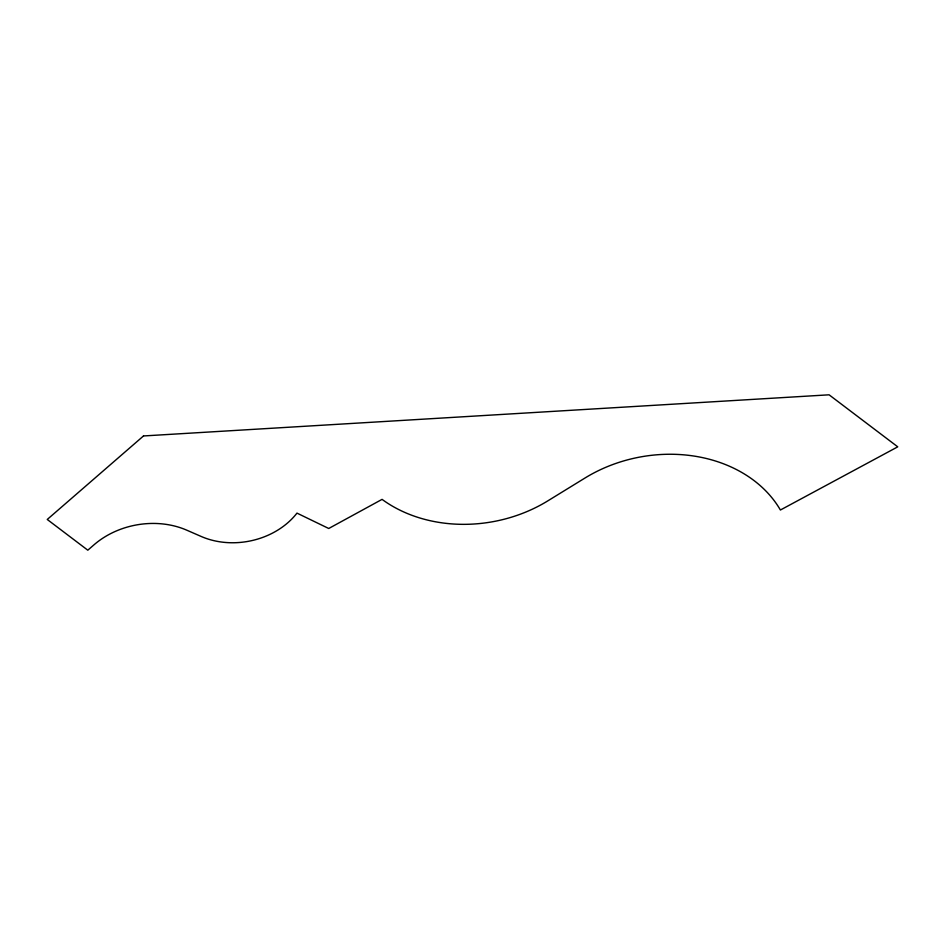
<?xml version="1.0" encoding="UTF-8"?>
<svg xmlns="http://www.w3.org/2000/svg" width="945" height="945" viewBox="0 0 945 945"><rect width="100%" height="100%" fill="white"/><g stroke="black" fill="none" stroke-linecap="round" stroke-linejoin="round"><path stroke-width="1.42" d="M143.51 435.952L47.25 519.466L87.802 550.191L93.52 545.23A76.061 61.059 -10.6 0 1 186.803 530.192L201.19 536.465A70.946 56.96 -10.6 0 0 296.966 513.111L328.73 528.491L382.063 499.373A132.217 106.147 -10.6 0 0 547.805 500.874L585.097 477.957A133.611 107.257 -10.6 0 1 780.405 510.016L897.75 446.831L829.084 394.809L143.51 435.952"/></g></svg>
